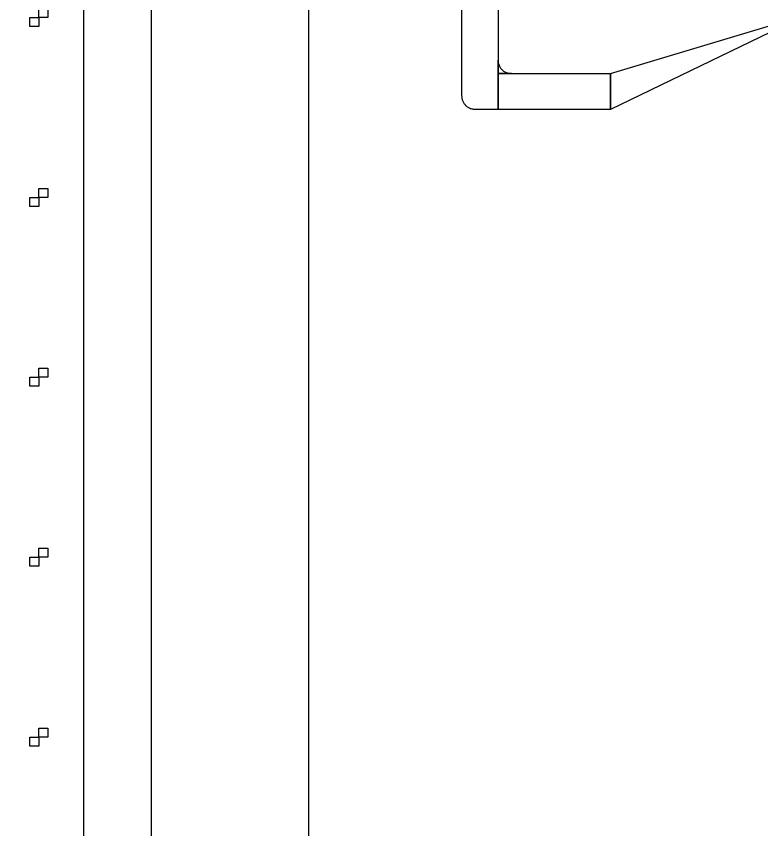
# Model space of a CAD drawing. Extents: x -50000 to 50000, y -50000 to 50000.
# Drawn here: x -21650 to -19994, y 30594 to 32402 of the extents above; entities that cross this region are included whole.
import ezdxf

# ---------------------------------------------------------------- set-up
doc = ezdxf.new("R2010")
doc.units = 0
for name, color, linetype in [('BUSMAIN', 4, 'CONTINUOUS'), ('FRAME', 14, 'CONTINUOUS'), ('XOR', 5, 'CONTINUOUS'), ('XOR3', 15, 'CONTINUOUS')]:
    doc.layers.add(name, color=color, linetype=linetype)

# ---------------------------------------------------------------- blocks, each defined once
blk = doc.blocks.new('CHIP_QSEARCH')
at = {"layer": 'BUSMAIN'}
blk.add_lwpolyline([(920, 3705), (920, 3295), (870, 3295), (868.43, 3295.041), (866.864, 3295.164), (865.307, 3295.369), (863.763, 3295.656), (862.235, 3296.022), (860.729, 3296.468), (859.249, 3296.993), (857.798, 3297.594), (856.38, 3298.27), (855, 3299.019), (853.661, 3299.84), (852.366, 3300.729), (851.12, 3301.686), (849.926, 3302.706), (848.787, 3303.787), (847.706, 3304.926), (846.686, 3306.12), (845.729, 3307.366), (844.84, 3308.661), (844.019, 3310), (843.27, 3311.38), (842.594, 3312.798), (841.993, 3314.249), (841.468, 3315.729), (841.022, 3317.235), (840.656, 3318.763), (840.369, 3320.307), (840.164, 3321.864), (840.041, 3323.43), (840, 3325), (840, 3675)], dxfattribs=at)
for points in [[(1170, 3295), (1170, 3375), (1570, 3495), (1570, 3489)], [(920, 3375), (920, 3405), (920.164, 3401.864), (920.656, 3398.763), (921.468, 3395.729), (922.594, 3392.798), (924.019, 3390), (925.729, 3387.366), (927.706, 3384.926), (929.926, 3382.706), (932.366, 3380.729), (935, 3379.019), (937.798, 3377.594), (940.729, 3376.468), (943.763, 3375.656), (946.864, 3375.164), (950, 3375)], [(920, 3295), (920, 3375), (1170, 3375), (1170, 3295)]]:
    blk.add_lwpolyline(points, close=True, dxfattribs=at)
at = {"layer": 'FRAME'}
for points in [[(0, 0), (0, 7000), (7000, 7000), (7000, 0)], [(500, 500), (500, 6500), (6500, 6500), (6500, 500)]]:
    blk.add_lwpolyline(points, close=True, dxfattribs=at)
at = {"layer": 'XOR3'}
blk.add_lwpolyline([(150, 150), (150, 6850), (6850, 6850), (6850, 150)], close=True, dxfattribs=at)
blk = doc.blocks.new('DICINGBORDER')
at = {"layer": 'XOR'}
for points in [[(0, 3600), (0, 3620), (20, 3620), (20, 3600)], [(7180, 3580), (7180, 3600), (7200, 3600), (7200, 3580)], [(0, 3200), (0, 3220), (20, 3220), (20, 3200)], [(7180, 3180), (7180, 3200), (7200, 3200), (7200, 3180)], [(0, 2800), (0, 2820), (20, 2820), (20, 2800)], [(7180, 2780), (7180, 2800), (7200, 2800), (7200, 2780)], [(0, 2400), (0, 2420), (20, 2420), (20, 2400)], [(7180, 2380), (7180, 2400), (7200, 2400), (7200, 2380)], [(0, 2000), (0, 2020), (20, 2020), (20, 2000)], [(7180, 1980), (7180, 2000), (7200, 2000), (7200, 1980)]]:
    blk.add_lwpolyline(points, close=True, dxfattribs=at)

msp = doc.modelspace()

# ---------------------------------------------------------------- linework, layer by layer
at = {"layer": 'FRAME'}
for radius in [50000, 49000]:
    msp.add_circle((0, 0), radius, dxfattribs=at)

# ---------------------------------------------------------------- block references
for name, p in [('DICINGBORDER', (-28800, 28800)), ('DICINGBORDER', (-21600, 28800)), ('CHIP_QSEARCH', (-21500, 28900))]:
    msp.add_blockref(name, p)

doc.saveas('drawing.dxf')
